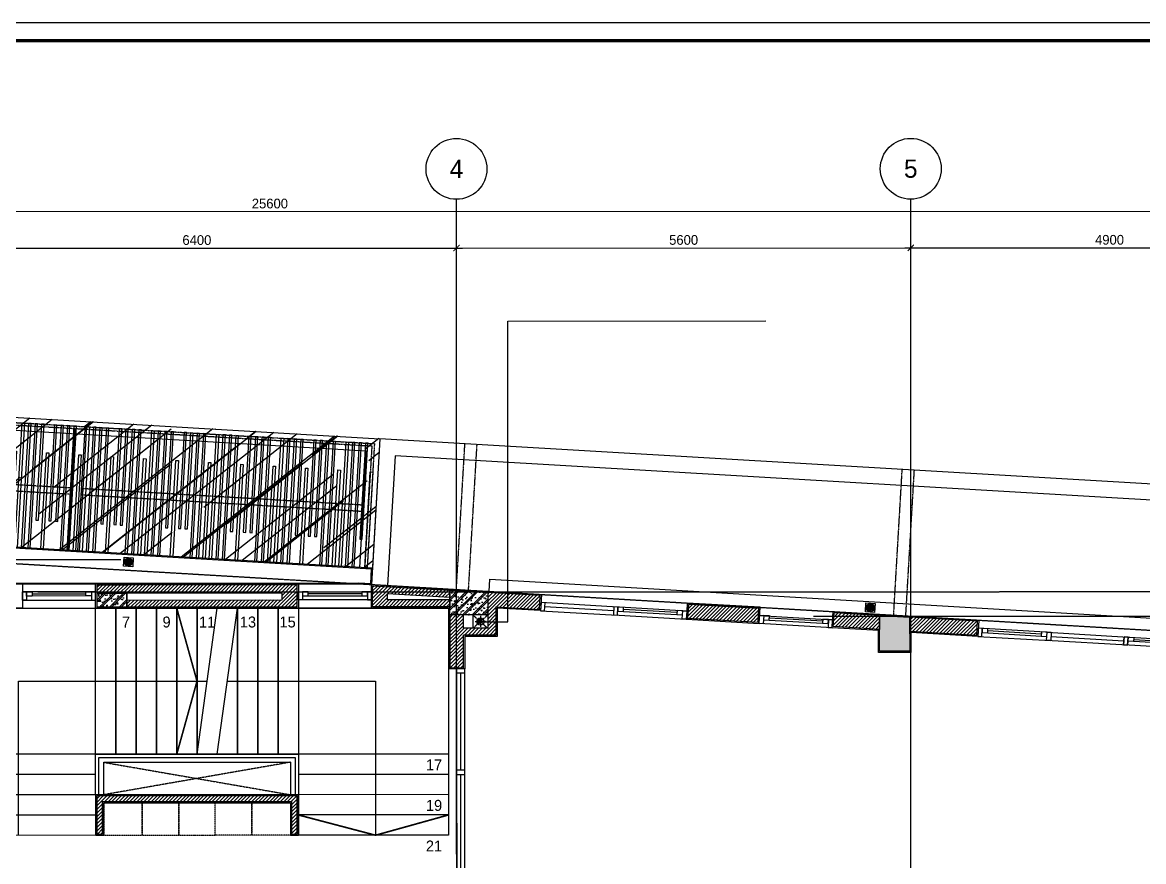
# Model space of a CAD drawing. Header units: inches. Extents: x 1721084 to 1854744, y 225101 to 488646.
# Drawn here: x 1780520 to 1794345, y 340754 to 351101 of the extents above; entities that cross this region are included whole.
import ezdxf
from ezdxf.enums import TextEntityAlignment as Align

# ---------------------------------------------------------------- set-up
doc = ezdxf.new("R2010")
doc.units = ezdxf.units.IN
doc.header["$MEASUREMENT"] = 0
doc.set_wipeout_variables(frame=1)
for name, pattern in [('ACAD_ISO03W100', [30, 12, -18]), ('X-PL-T2$0$X-GRID-T2$0$CENTER2', [1.125, 0.75, -0.125, 0.125, -0.125]), ('X-PL-T2$0$X-PL-T2$0$DASHEDX2', [1.5, 1, -0.5]), ('X-PL-T2$0$X-PL-T2$0$HIDDEN2', [0.1875, 0.125, -0.0625])]:
    doc.linetypes.add(name, pattern=pattern)
for name, color, linetype in [('A-ANNO-DIM 100', 252, 'Continuous'), ('e-WIRE', 6, 'ACAD_ISO03W100'), ('X-PL-T2$0$A-ANNO-NOTE-ENG', 250, 'Continuous'), ('X-PL-T2$0$A-XREF', 250, 'Continuous'), ('X-PL-T2$0$X-COLUM-T2$0$A-FLOR-COLS-CONC', 250, 'Continuous'), ('X-PL-T2$0$X-COLUM-T2$0$A-FLOR-PATT', 250, 'Continuous'), ('X-PL-T2$0$X-GRID-T2$0$A-ANNO-DIM 75', 2, 'Continuous'), ('X-PL-T2$0$X-GRID-T2$0$A-GRID', 9, 'X-PL-T2$0$X-GRID-T2$0$CENTER2'), ('X-PL-T2$0$X-GRID-T2$0$A-GRID-SYMB', 5, 'Continuous'), ('X-PL-T2$0$X-PL-T2$0$A-FLOR', 250, 'Continuous'), ('X-PL-T2$0$X-PL-T2$0$A-FLOR-ABOV', 250, 'X-PL-T2$0$X-PL-T2$0$HIDDEN2'), ('X-PL-T2$0$X-PL-T2$0$A-FLOR-DOOR', 250, 'Continuous'), ('X-PL-T2$0$X-PL-T2$0$A-FLOR-DRAN', 250, 'Continuous'), ('X-PL-T2$0$X-PL-T2$0$A-FLOR-HDRL', 250, 'Continuous'), ('X-PL-T2$0$X-PL-T2$0$A-FLOR-MED', 33, 'Continuous'), ('X-PL-T2$0$X-PL-T2$0$A-FLOR-PATT', 250, 'Continuous'), ('X-PL-T2$0$X-PL-T2$0$A-FLOR-STRS-NOTE', 250, 'Continuous'), ('X-PL-T2$0$X-PL-T2$0$A-FLOR-WALL', 250, 'Continuous'), ('X-PL-T2$0$X-PL-T2$0$A-FLOR-WALL-FNSH', 250, 'Continuous'), ('X-PL-T2$0$X-PL-T2$0$A-FLOR-WALL-PART', 250, 'Continuous'), ('X-PL-T2$0$X-PL-T2$0$A-FLOR-WDW', 250, 'Continuous'), ('X-PL-T2$0$X-PL-T2$0$A-FURN', 250, 'Continuous'), ('X-PL-T2$0$X-PL-T2$0$A-FURN-EQPM', 250, 'Continuous'), ('X-PL-T2$0$X-PL-T2$0$A-XREF', 250, 'Continuous')]:
    doc.layers.add(name, color=color, linetype=linetype)
doc.styles.add('X-PL-T2$0$HDUNGARC', font='vn_vni.shx')
doc.styles.add('X-PL-T2$0$X-GRID-T2$0$HDUNGARC', font='vn_vni.shx')
doc.styles.add('X-PL-T2$0$X-GRID-T2$0$SYMBTEXT', font='VAVON_.TTF')
doc.dimstyles.new('X-PL-T2$0$DIM-75', dxfattribs={"dimscale": 75, "dimtxt": 2, "dimasz": 1, "dimexe": 1, "dimexo": 1, "dimgap": 0.5, "dimtad": 1, "dimdec": 0, "dimzin": 0, "dimdsep": 46, "dimtxsty": 'X-PL-T2$0$HDUNGARC', "dimblk": 'X-PL-T2$0$_ArchTick', "dimcen": 2, "dimdle": 1, "dimclrd": 256, "dimclre": 9, "dimclrt": 3, "dimadec": 0, "dimazin": 0, "dimtfac": 1, "dimtdec": 0, "dimtix": 1, "dimtmove": 2, "dimatfit": 2, "dimfxl": 1, "dimtolj": 1, "dimtzin": 0, "dimarcsym": 2})
doc.dimstyles.new('X-PL-T2$0$X-GRID-T2$0$DIM-75', dxfattribs={"dimscale": 75, "dimtxt": 1.6, "dimasz": 1, "dimexe": 1, "dimexo": 1, "dimgap": 0.5, "dimtad": 1, "dimdec": 0, "dimzin": 0, "dimdsep": 46, "dimtxsty": 'X-PL-T2$0$X-GRID-T2$0$HDUNGARC', "dimblk": 'X-PL-T2$0$X-GRID-T2$0$_ArchTick', "dimcen": 2, "dimdle": 1, "dimclrd": 256, "dimclre": 9, "dimclrt": 3, "dimadec": 0, "dimazin": 0, "dimtfac": 1, "dimtdec": 0, "dimtix": 1, "dimtmove": 2, "dimatfit": 2, "dimfxl": 1, "dimtolj": 1, "dimtzin": 0, "dimarcsym": 2})
pattern_1 = [(50, (0, 0), (143.45204, -12.5504), [15, -165]), (355, (0, 0), (-27.7503, 150.4384), [12, -132]), (100.4514, (11.95, -1.05), (115.7019, 137.8879), [12.748, -140.2284]), (46.1842, (0, 40), (213.4482, -33.1038), [22.5, -247.5]), (96.6356, (17.79, 37.24), (186.9325, 194.8236), [19.122, -210.3426]), (351.1842, (0, 40), (186.9324, 194.8237), [18, -198]), (21, (20, 30), (119.3814, -80.5238), [15, -165]), (326, (20, 30), (48.6631, 145.03), [12, -132]), (71.4514, (29.95, 23.29), (168.0445, 64.5061), [12.748, -140.2284]), (37.5, (0, 0), (2.43197, 66.57877), [0, -130.4, 0, -134, 0, -132.5]), (7.5, (0, 0), (52.6139, 78.88234), [0, -76.4, 0, -127.4, 0, -50.5]), (327.5, (-44.6, 0), (106.76449, -4.51097), [0, -50, 0, -156, 0, -207]), (317.5, (-64.6, 0), (116.63723, 20.021), [0, -65, 0, -103.6, 0, -147]), (45, (0, 0), (-60.10408, 60.10408), []), (45, (0, 24.5), (-60.10408, 60.10408), [])]

# ---------------------------------------------------------------- blocks, each defined once
blk = doc.blocks.new('X-PL-T2$0$X-PL-T2$0$thang 21 bâc')
for points in [[(1850, -2800), (0, -2800), (0, 0), (6200, 0), (6200, -2800), (4350, -2800)], [(1850, -1800), (1850, 0), (2100, 0), (2100, -1800), (1850, -1800)], [(2100, -1800), (2100, 0), (2350, 0), (2350, -1800), (2100, -1800)], [(2350, -1800), (2350, 0), (2600, 0), (2600, -1800), (2350, -1800)], [(2600, -1800), (2600, 0), (2850, 0), (2850, -1800), (2600, -1800)], [(2850, -1800), (2850, 0), (3100, 0), (3100, -1800), (2850, -1800)], [(3100, -1800), (3100, 0), (3350, 0)], [(3100, -1800), (3350, 0)], [(3350, 0), (3600, 0), (3600, -1800), (3350, -1800)], [(3350, -1800), (3600, 0)], [(3600, -1800), (3600, 0), (3850, 0), (3850, -1800), (3600, -1800)], [(3850, -1800), (3850, 0), (4100, 0), (4100, -1800), (3850, -1800)], [(4100, -1800), (4100, 0), (4350, 0), (4350, -1800), (4100, -1800)], [(1850, -1800), (0, -1800)], [(1850, -2800), (1850, -1800), (4350, -1800), (4350, -2800)], [(3350, -1800), (3100, -1800)], [(6200, -1800), (4350, -1800)], [(1850, -2050), (0, -2050)], [(6200, -2050), (4350, -2050)], [(1850, -2300), (0, -2300)], [(6200, -2300), (4350, -2300)], [(1850, -2550), (0, -2550)], [(6200, -2550), (4350, -2550)], [(1850, -2800), (0, -2800)], [(6200, -2800), (4350, -2800)]]:
    blk.add_lwpolyline(points)
blk = doc.blocks.new('X-PL-T2$0$X-COLUM-T2')
at = {"layer": 'X-PL-T2$0$X-COLUM-T2$0$A-FLOR-PATT'}
h = blk.add_hatch(dxfattribs=at)
h.set_pattern_fill('!BTCT', color=250, scale=20, pattern_type=2)
h.set_pattern_definition(pattern_1)
h.paths.add_polyline_path([(20685, 3915), (20685, 4285), (20315, 4285), (20315, 3915)])
h.paths.add_polyline_path([(20685, 685), (19915, 685), (19915, 375), (20685, 375)])
h.paths.add_polyline_path([(15485, -715), (14815, -715), (14815, -985), (15485, -985)])
h.paths.add_polyline_path([(15015, 3915), (15385, 3915), (15385, 4385), (15015, 4385)])
h.paths.add_polyline_path([(8785, 5465), (8785, 5935), (8215, 5935), (8215, 5465)])
h.paths.add_polyline_path([(4735, -985), (4735, -615), (4265, -615), (4265, -985)])
h.paths.add_polyline_path([(8415, -985), (8785, -985), (8785, -615), (8415, -615)])
h.paths.add_polyline_path([(8785, 11337), (8415, 11358), (8415, 10965), (8785, 10965)])
h.paths.add_polyline_path([(20685, 10634), (20315, 10656), (20315, 10215), (20685, 10215)])
h.paths.add_polyline_path([(4735, 11576), (4265, 11603), (4265, 11215), (4735, 11215)])
h.paths.add_polyline_path([(15, 11335), (15, 10965), (385, 10965), (385, 11335)])
h.paths.add_polyline_path([(15, 5935), (15, 5465), (585, 5465), (585, 5935)])
h.paths.add_polyline_path([(385, 15), (385, 385), (15, 385), (15, 15)])
h = blk.add_hatch(dxfattribs=at)
h.set_pattern_fill('!BTCT', color=250, scale=20, pattern_type=2)
h.set_pattern_definition([(50, (0, 0), (143.452, -12.5504), [15, -165]), (355, (0, 0), (-27.7503, 150.4384), [12, -132]), (100.4514, (11.95, -1.05), (115.7019, 137.8879), [12.748, -140.2284]), (46.1842, (0, 40), (213.4482, -33.1038), [22.5, -247.5]), (96.6356, (17.79, 37.24), (186.9325, 194.8236), [19.122, -210.3426]), (351.1842, (0, 40), (186.9324, 194.8237), [18, -198]), (21, (20, 30), (119.3814, -80.5238), [15, -165]), (326, (20, 30), (48.663, 145.03), [12, -132]), (71.4514, (29.95, 23.29), (168.0445, 64.5061), [12.748, -140.2284]), (37.5, (0, 0), (2.43197, 66.57877), [0, -130.4, 0, -134, 0, -132.5]), (7.5, (0, 0), (52.6139, 78.88234), [0, -76.4, 0, -127.4, 0, -50.5]), (327.5, (-44.6, 0), (106.76449, -4.51097), [0, -50, 0, -156, 0, -207]), (317.5, (-64.6, 0), (116.63723, 20.021), [0, -65, 0, -103.6, 0, -147]), (45, (0, 0), (-60.10408, 60.10408), []), (45, (0, 24.5), (-60.10408, 60.10408), [])])
h.paths.add_polyline_path([(11035, 10765), (11035, 10935), (10665, 10935), (10665, 10765)])
h = blk.add_hatch(dxfattribs=at)
h.set_pattern_fill('!BTCT', color=250, scale=20, pattern_type=2)
h.set_pattern_definition(pattern_1)
h.paths.add_polyline_path([(15485, 10941), (15015, 10969), (15015, 10665), (15485, 10665)])
at = {"layer": 'X-PL-T2$0$X-COLUM-T2$0$A-FLOR-COLS-CONC'}
for points in [[(10665, 10765), (11035, 10765), (11035, 10935), (10665, 10935)], [(15015, 10969), (15485, 10941), (15485, 10665), (15015, 10665)], [(20315, 10656), (20685, 10634), (20685, 10215), (20315, 10215)]]:
    blk.add_lwpolyline(points, close=True, dxfattribs=at)
blk = doc.blocks.new('X-PL-T2$0$X-PL-T2$0$NM 90')
h = blk.add_hatch()
h.set_pattern_fill('DASH', color=8, scale=400)
h.paths.add_polyline_path([(0, 45, 1), (0, 0)])
h.paths.add_polyline_path([(0, 45), (0, 0), (45, 0, 0.4142136)])
h.paths.add_polyline_path([(45, 0), (0, 0, -1), (0, -45, 0.4142136)])
h = blk.add_hatch()
h.set_pattern_fill('DASH', color=256, scale=400)
h.paths.add_polyline_path([(0, 45, 1), (0, 0)])
h.paths.add_polyline_path([(0, 45), (0, 0), (45, 0, 0.4142136)])
h.paths.add_polyline_path([(45, 0), (0, 0, -1), (0, -45, 0.4142136)])
h = blk.add_hatch()
h.set_pattern_fill('DASH', color=8, scale=400)
h.paths.add_polyline_path([(0, 45, 1), (0, 0)])
h.paths.add_polyline_path([(0, 45), (0, 0), (45, 0, 0.4142136)])
h.paths.add_polyline_path([(45, 0), (0, 0, -1), (0, -45, 0.4142136)])
h = blk.add_hatch(color=8)
h.dxf.hatch_style = 1
h.paths.add_polyline_path([(0, 45, 1), (0, 0)])
h.paths.add_polyline_path([(0, 45), (0, 0), (45, 0, 0.4142136)])
h.paths.add_polyline_path([(45, 0), (0, 0, -1), (0, -45, 0.4142136)])
at = {"color": 8}
for points in [[(65, 0), (-65, 0)], [(0, 65), (0, -65)]]:
    blk.add_lwpolyline(points, dxfattribs=at)
blk.add_circle((0, 0), 45)
for centre, start, end in [((0, 22.5), 90, 270), ((0, -22.5), 270, 90)]:
    blk.add_arc(centre, 22.5, start, end)
blk = doc.blocks.new('*U619')
at = {"color": 0, "ltscale": 40}
for p, q in [((-600, 100), (300, 100)), ((300, 0), (-600, 0))]:
    blk.add_line(p, q, dxfattribs=at)
at = {"ltscale": 40}
for p, q in [((-480, 50), (180, 50)), ((180, 25), (-480, 25))]:
    blk.add_line(p, q, dxfattribs=at)
at = {"color": 0, "lineweight": -2}
for points in [[(-600, 100), (-550, 100), (-550, 0), (-600, 0)], [(300, 100), (250, 100), (250, 0), (300, 0)]]:
    blk.add_lwpolyline(points, close=True, dxfattribs=at)
at = {"ltscale": 40}
for points in [[(-550, 50), (-480, 50), (-480, 0), (-550, 0)], [(180, 50), (250, 50), (250, 0), (180, 0)]]:
    blk.add_lwpolyline(points, close=True, dxfattribs=at)
blk = doc.blocks.new('*U593')
for points in [[(0, 0), (50, 0), (50, 100), (0, 100)], [(0, 0), (1000, 0), (1000, 100), (0, 100)], [(950, 0), (1000, 0), (1000, 100), (950, 100)]]:
    blk.add_lwpolyline(points, close=True)
at = {"color": 8}
blk.add_lwpolyline([(50, 50), (950, 50)], dxfattribs=at)
blk = doc.blocks.new('X-PL-T2$0$X-PL-T2$0$S3000')
at = {"layer": 'X-PL-T2$0$X-PL-T2$0$A-FLOR-WDW'}
for name, p in [('*U619', (-2100, -100)), ('*U593', (-1850, -100))]:
    blk.add_blockref(name, p, dxfattribs=at)
at = {"layer": 'X-PL-T2$0$X-PL-T2$0$A-FLOR-WDW', "xscale": -1}
blk.add_blockref('*U619', (-600, -100), dxfattribs=at)
blk = doc.blocks.new('*U605')
at = {"color": 0, "ltscale": 40}
for p, q in [((-600, 100), (300, 100)), ((300, 0), (-600, 0))]:
    blk.add_line(p, q, dxfattribs=at)
at = {"ltscale": 40}
for p, q in [((180, 75), (-480, 75)), ((-480, 50), (180, 50))]:
    blk.add_line(p, q, dxfattribs=at)
at = {"color": 0, "lineweight": -2}
for points in [[(-600, 100), (-550, 100), (-550, 0), (-600, 0)], [(300, 100), (250, 100), (250, 0), (300, 0)]]:
    blk.add_lwpolyline(points, close=True, dxfattribs=at)
at = {"ltscale": 40}
for points in [[(-550, 50), (-480, 50), (-480, 100), (-550, 100)], [(180, 50), (250, 50), (250, 100), (180, 100)]]:
    blk.add_lwpolyline(points, close=True, dxfattribs=at)
blk = doc.blocks.new('X-PL-T2$0$X-PL-T2$0$PHEU THU 115X115')
blk.add_wipeout([(-58, 0), (58, 0), (58, -115), (-58, -115)])
for p, q in [((-15, -24), (14, -24)), ((-15, -91), (14, -91))]:
    blk.add_line(p, q)
blk.add_lwpolyline([(-58, 0), (58, 0), (58, -115), (-58, -115)], close=True)
for points in [[(-9, -54), (-43, -54)], [(-43, -61), (-9, -61)], [(36, -43), (-36, -43)], [(-36, -49), (36, -49)], [(-36, -66), (36, -66)], [(36, -72), (-36, -72)], [(30, -30), (30, -30), (-31, -30)], [(-31, -37), (30, -37)], [(-31, -78), (30, -78)], [(30, -85), (30, -85), (-31, -85)], [(9, -54), (43, -54)], [(43, -61), (9, -61)]]:
    blk.add_lwpolyline(points)
for radius in [51.5, 46.6, 4.59]:
    blk.add_circle((0, -58), radius)
for centre, radius, start, end in [((-43, -57), 3.31, 102.6911, 257.3089), ((-36, -46), 2.86, 91.5923, 268.4077), ((-36, -69), 2.86, 91.5923, 268.4077), ((-31, -34), 3.25, 95.4785, 264.5215), ((-31, -81), 3.25, 95.4785, 264.5215), ((-11, -57), 3.57, 295.1985, 64.8015), ((10, -57), 3.57, 115.1985, 244.8015), ((30, -34), 3.26, 278.0597, 81.9403), ((30, -81), 3.26, 278.0597, 81.9403), ((36, -46), 2.92, 282.0282, 77.9718), ((36, -69), 2.92, 282.0282, 77.9718), ((42, -57), 3.31, 282.6911, 77.3089)]:
    blk.add_arc(centre, radius, start, end)
for points in [[(14, -24), (17, -22), (15, -19), (10, -17), (-1, -16), (-13, -18), (-17, -21), (-18, -23), (-15, -24)], [(14, -91), (17, -93), (15, -96), (10, -98), (-1, -99), (-13, -97), (-17, -94), (-18, -92), (-15, -91)]]:
    blk.add_spline(points, degree=3)
blk = doc.blocks.new('X-PL-T2$0$X-PL-T2$0$MAICHE KINH 2')
at = {"layer": 'X-PL-T2$0$X-PL-T2$0$A-FLOR-PATT'}
h = blk.add_hatch(dxfattribs=at)
h.set_pattern_fill('AR-RROOF', color=8, scale=500, angle=225.0182)
h.set_pattern_definition([(221.641, (84.77, -10751.7), (-489.825, -1104.568), [7500, -1000, 2500, -500]), (221.641, (-246.1, -11380.4), (815.528, -164.74), [1500, -165, 3000, -375]), (221.641, (180.34, -11235.45), (-1720.446, -1977.951), [4000, -700, 2000, -500])])
h.paths.add_polyline_path([(0, 1800), (12497, 1800), (12497, 200), (0, 200)])
at = {"color": 0, "linetype": 'ByBlock', "ltscale": 10}
for points in [[(82, 1735), (112, 1735), (112, 200), (82, 200)], [(192, 1735), (162, 1735), (162, 200), (192, 200)], [(272, 1735), (242, 1735), (242, 200), (272, 200)], [(352, 1735), (322, 1735), (322, 550), (352, 550)], [(512, 1735), (482, 1735), (482, 550), (512, 550)], [(592, 1735), (562, 1735), (562, 550), (592, 550)], [(672, 1735), (642, 1735), (642, 200), (672, 200)], [(752, 1735), (722, 1735), (722, 200), (752, 200)], [(882, 1735), (912, 1735), (912, 200), (882, 200)], [(992, 1735), (962, 1735), (962, 200), (992, 200)], [(1072, 1735), (1042, 1735), (1042, 200), (1072, 200)], [(1152, 1735), (1122, 1735), (1122, 550), (1152, 550)], [(1312, 1735), (1282, 1735), (1282, 550), (1312, 550)], [(1392, 1735), (1362, 1735), (1362, 550), (1392, 550)], [(1472, 1735), (1442, 1735), (1442, 200), (1472, 200)], [(1552, 1735), (1522, 1735), (1522, 200), (1552, 200)], [(1682, 1735), (1712, 1735), (1712, 200), (1682, 200)], [(1792, 1735), (1762, 1735), (1762, 200), (1792, 200)], [(1872, 1735), (1842, 1735), (1842, 200), (1872, 200)], [(1952, 1735), (1922, 1735), (1922, 550), (1952, 550)], [(2112, 1735), (2082, 1735), (2082, 550), (2112, 550)], [(2192, 1735), (2162, 1735), (2162, 550), (2192, 550)], [(2272, 1735), (2242, 1735), (2242, 200), (2272, 200)], [(2352, 1735), (2322, 1735), (2322, 200), (2352, 200)], [(2482, 1735), (2512, 1735), (2512, 200), (2482, 200)], [(2592, 1735), (2562, 1735), (2562, 200), (2592, 200)], [(2672, 1735), (2642, 1735), (2642, 200), (2672, 200)], [(2752, 1735), (2722, 1735), (2722, 550), (2752, 550)], [(2912, 1735), (2882, 1735), (2882, 550), (2912, 550)], [(2992, 1735), (2962, 1735), (2962, 550), (2992, 550)], [(3072, 1735), (3042, 1735), (3042, 200), (3072, 200)], [(3152, 1735), (3122, 1735), (3122, 200), (3152, 200)], [(3282, 1735), (3312, 1735), (3312, 200), (3282, 200)], [(3392, 1735), (3362, 1735), (3362, 200), (3392, 200)], [(3472, 1735), (3442, 1735), (3442, 200), (3472, 200)], [(3552, 1735), (3522, 1735), (3522, 550), (3552, 550)], [(3712, 1735), (3682, 1735), (3682, 550), (3712, 550)], [(3792, 1735), (3762, 1735), (3762, 550), (3792, 550)], [(3872, 1735), (3842, 1735), (3842, 200), (3872, 200)], [(3952, 1735), (3922, 1735), (3922, 200), (3952, 200)], [(4082, 1735), (4112, 1735), (4112, 200), (4082, 200)], [(4192, 1735), (4162, 1735), (4162, 200), (4192, 200)], [(4272, 1735), (4242, 1735), (4242, 200), (4272, 200)], [(4352, 1735), (4322, 1735), (4322, 550), (4352, 550)], [(4512, 1735), (4482, 1735), (4482, 550), (4512, 550)], [(4592, 1735), (4562, 1735), (4562, 550), (4592, 550)], [(4672, 1735), (4642, 1735), (4642, 200), (4672, 200)], [(4752, 1735), (4722, 1735), (4722, 200), (4752, 200)], [(4882, 1735), (4912, 1735), (4912, 200), (4882, 200)], [(4992, 1735), (4962, 1735), (4962, 200), (4992, 200)], [(5072, 1735), (5042, 1735), (5042, 200), (5072, 200)], [(5152, 1735), (5122, 1735), (5122, 550), (5152, 550)], [(5312, 1735), (5282, 1735), (5282, 550), (5312, 550)], [(5392, 1735), (5362, 1735), (5362, 550), (5392, 550)], [(5472, 1735), (5442, 1735), (5442, 200), (5472, 200)], [(5552, 1735), (5522, 1735), (5522, 200), (5552, 200)], [(5682, 1735), (5712, 1735), (5712, 200), (5682, 200)], [(5792, 1735), (5762, 1735), (5762, 200), (5792, 200)], [(5872, 1735), (5842, 1735), (5842, 200), (5872, 200)], [(5952, 1735), (5922, 1735), (5922, 550), (5952, 550)], [(6112, 1735), (6082, 1735), (6082, 550), (6112, 550)], [(6192, 1735), (6162, 1735), (6162, 550), (6192, 550)], [(6272, 1735), (6242, 1735), (6242, 200), (6272, 200)], [(6352, 1735), (6322, 1735), (6322, 200), (6352, 200)], [(6482, 1735), (6512, 1735), (6512, 200), (6482, 200)], [(6592, 1735), (6562, 1735), (6562, 200), (6592, 200)], [(6672, 1735), (6642, 1735), (6642, 200), (6672, 200)], [(6752, 1735), (6722, 1735), (6722, 550), (6752, 550)], [(6912, 1735), (6882, 1735), (6882, 550), (6912, 550)], [(6992, 1735), (6962, 1735), (6962, 550), (6992, 550)], [(7072, 1735), (7042, 1735), (7042, 200), (7072, 200)], [(7152, 1735), (7122, 1735), (7122, 200), (7152, 200)], [(7282, 1735), (7312, 1735), (7312, 200), (7282, 200)], [(7392, 1735), (7362, 1735), (7362, 200), (7392, 200)], [(7472, 1735), (7442, 1735), (7442, 200), (7472, 200)], [(7552, 1735), (7522, 1735), (7522, 550), (7552, 550)], [(7712, 1735), (7682, 1735), (7682, 550), (7712, 550)], [(7792, 1735), (7762, 1735), (7762, 550), (7792, 550)], [(7872, 1735), (7842, 1735), (7842, 200), (7872, 200)], [(7952, 1735), (7922, 1735), (7922, 200), (7952, 200)], [(8082, 1735), (8112, 1735), (8112, 200), (8082, 200)], [(8192, 1735), (8162, 1735), (8162, 200), (8192, 200)], [(8272, 1735), (8242, 1735), (8242, 200), (8272, 200)], [(8352, 1735), (8322, 1735), (8322, 550), (8352, 550)], [(8512, 1735), (8482, 1735), (8482, 550), (8512, 550)], [(8592, 1735), (8562, 1735), (8562, 550), (8592, 550)], [(8672, 1735), (8642, 1735), (8642, 200), (8672, 200)], [(8752, 1735), (8722, 1735), (8722, 200), (8752, 200)], [(8882, 1735), (8912, 1735), (8912, 200), (8882, 200)], [(8992, 1735), (8962, 1735), (8962, 200), (8992, 200)], [(9072, 1735), (9042, 1735), (9042, 200), (9072, 200)], [(9152, 1735), (9122, 1735), (9122, 550), (9152, 550)], [(9312, 1735), (9282, 1735), (9282, 550), (9312, 550)], [(9392, 1735), (9362, 1735), (9362, 550), (9392, 550)], [(9472, 1735), (9442, 1735), (9442, 200), (9472, 200)], [(9552, 1735), (9522, 1735), (9522, 200), (9552, 200)], [(9682, 1735), (9712, 1735), (9712, 200), (9682, 200)], [(9792, 1735), (9762, 1735), (9762, 200), (9792, 200)], [(9872, 1735), (9842, 1735), (9842, 200), (9872, 200)], [(9952, 1735), (9922, 1735), (9922, 550), (9952, 550)], [(10112, 1735), (10082, 1735), (10082, 550), (10112, 550)], [(10192, 1735), (10162, 1735), (10162, 550), (10192, 550)], [(10272, 1735), (10242, 1735), (10242, 200), (10272, 200)], [(10352, 1735), (10322, 1735), (10322, 200), (10352, 200)], [(10482, 1735), (10512, 1735), (10512, 200), (10482, 200)], [(10592, 1735), (10562, 1735), (10562, 200), (10592, 200)], [(10672, 1735), (10642, 1735), (10642, 200), (10672, 200)], [(10752, 1735), (10722, 1735), (10722, 550), (10752, 550)], [(10912, 1735), (10882, 1735), (10882, 550), (10912, 550)], [(10992, 1735), (10962, 1735), (10962, 550), (10992, 550)], [(11072, 1735), (11042, 1735), (11042, 200), (11072, 200)], [(11152, 1735), (11122, 1735), (11122, 200), (11152, 200)], [(11282, 1735), (11312, 1735), (11312, 200), (11282, 200)], [(11392, 1735), (11362, 1735), (11362, 200), (11392, 200)], [(11472, 1735), (11442, 1735), (11442, 200), (11472, 200)], [(11552, 1735), (11522, 1735), (11522, 550), (11552, 550)], [(11712, 1735), (11682, 1735), (11682, 550), (11712, 550)], [(11792, 1735), (11762, 1735), (11762, 550), (11792, 550)], [(11872, 1735), (11842, 1735), (11842, 200), (11872, 200)], [(11952, 1735), (11922, 1735), (11922, 200), (11952, 200)], [(12082, 1735), (12112, 1735), (12112, 200), (12082, 200)], [(12192, 1735), (12162, 1735), (12162, 200), (12192, 200)], [(12272, 1735), (12242, 1735), (12242, 200), (12272, 200)], [(12352, 1735), (12322, 1735), (12322, 550), (12352, 550)], [(432, 200), (402, 200), (402, 1385), (432, 1385)], [(1232, 200), (1202, 200), (1202, 1385), (1232, 1385)], [(2032, 200), (2002, 200), (2002, 1385), (2032, 1385)], [(2832, 200), (2802, 200), (2802, 1385), (2832, 1385)], [(3632, 200), (3602, 200), (3602, 1385), (3632, 1385)], [(4432, 200), (4402, 200), (4402, 1385), (4432, 1385)], [(5232, 200), (5202, 200), (5202, 1385), (5232, 1385)], [(6032, 200), (6002, 200), (6002, 1385), (6032, 1385)], [(6832, 200), (6802, 200), (6802, 1385), (6832, 1385)], [(7632, 200), (7602, 200), (7602, 1385), (7632, 1385)], [(8432, 200), (8402, 200), (8402, 1385), (8432, 1385)], [(9232, 200), (9202, 200), (9202, 1385), (9232, 1385)], [(10032, 200), (10002, 200), (10002, 1385), (10032, 1385)], [(10832, 200), (10802, 200), (10802, 1385), (10832, 1385)], [(11632, 200), (11602, 200), (11602, 1385), (11632, 1385)], [(12432, 200), (12402, 200), (12402, 1385), (12432, 1385)]]:
    blk.add_lwpolyline(points, close=True, dxfattribs=at)
for points in [[(832, 200), (802, 200), (802, 1385), (832, 1385), (832, 200)], [(1632, 200), (1602, 200), (1602, 1385), (1632, 1385), (1632, 200)], [(2432, 200), (2402, 200), (2402, 1385), (2432, 1385), (2432, 200)], [(3232, 200), (3202, 200), (3202, 1385), (3232, 1385), (3232, 200)], [(4032, 200), (4002, 200), (4002, 1385), (4032, 1385), (4032, 200)], [(4832, 200), (4802, 200), (4802, 1385), (4832, 1385), (4832, 200)], [(5632, 200), (5602, 200), (5602, 1385), (5632, 1385), (5632, 200)], [(6432, 200), (6402, 200), (6402, 1385), (6432, 1385), (6432, 200)], [(7232, 200), (7202, 200), (7202, 1385), (7232, 1385), (7232, 200)], [(8032, 200), (8002, 200), (8002, 1385), (8032, 1385), (8032, 200)], [(8832, 200), (8802, 200), (8802, 1385), (8832, 1385), (8832, 200)], [(9632, 200), (9602, 200), (9602, 1385), (9632, 1385), (9632, 200)], [(10432, 200), (10402, 200), (10402, 1385), (10432, 1385), (10432, 200)], [(11232, 200), (11202, 200), (11202, 1385), (11232, 1385), (11232, 200)], [(12032, 200), (12002, 200), (12002, 1385), (12032, 1385), (12032, 200)]]:
    blk.add_lwpolyline(points, dxfattribs=at)
at = {"layer": 'X-PL-T2$0$X-PL-T2$0$A-FLOR-WALL-PART'}
for points in [[(0, 200), (0, 1800), (12497, 1800), (12497, 200)], [(4240, 200), (4240, 1705)], [(4360, 200), (4360, 1705)], [(8740, 200), (8740, 1705)], [(8860, 200), (8860, 1705)], [(160, 200), (160, 1640), (12337, 1640), (12337, 200)]]:
    blk.add_lwpolyline(points, dxfattribs=at)
at = {"layer": 'X-PL-T2$0$X-PL-T2$0$A-FLOR-WALL-PART', "color": 251, "linetype": 'X-PL-T2$0$X-PL-T2$0$DASHEDX2'}
for points in [[(65, 200), (65, 1735), (12432, 1735), (12432, 200)], [(95, 200), (95, 1705), (12402, 1705), (12402, 200)]]:
    blk.add_lwpolyline(points, dxfattribs=at)
for points in [[(4240, 895), (4240, 970), (95, 970), (95, 895)], [(8740, 895), (8740, 970), (4360, 970), (4360, 895)], [(12335, 895), (12335, 970), (8860, 970), (8860, 895)]]:
    blk.add_lwpolyline(points, close=True, dxfattribs=at)
at = {"layer": 'X-PL-T2$0$X-PL-T2$0$A-FLOR-WALL-PART'}
blk.add_lwpolyline([(0, 0), (7252, 0, -0.397053), (7502, -235), (7505, -285), (12343, 0), (12497, 0), (12497, 200), (0, 200), (0, 0)], format="xyb", dxfattribs=at)
blk.add_lwpolyline([(10, 10), (7252, 10, -0.397053), (7512, -235), (7514, -275), (12342, 10), (12487, 10), (12487, 190), (10, 190)], format="xyb", close=True, dxfattribs=at)
at = {"layer": 'X-PL-T2$0$X-PL-T2$0$A-FURN-EQPM', "color": 6, "xscale": 0.9708737864077668, "yscale": 0.9708737864077668, "zscale": 0.9708737864077668}
for p in [(6658, 156), (9490, 156)]:
    blk.add_blockref('X-PL-T2$0$X-PL-T2$0$PHEU THU 115X115', p, dxfattribs=at)
blk = doc.blocks.new('X-PL-T2$0$X-PL-T2$0$MAI DON 1')
at = {"layer": 'X-PL-T2$0$X-PL-T2$0$A-FLOR-WALL-PART'}
blk.add_line((1453, -1800), (1453, -1650), dxfattribs=at)
at = {"layer": 'X-PL-T2$0$X-PL-T2$0$A-FLOR-WALL-PART', "color": 9, "linetype": 'X-PL-T2$0$X-PL-T2$0$DASHEDX2'}
for points in [[(1049, -1800), (1049, 0)], [(1199, -1800), (1199, 0)], [(6449, -1800), (6449, 0)], [(6599, -1800), (6599, 0)]]:
    blk.add_lwpolyline(points, dxfattribs=at)
at = {"layer": 'X-PL-T2$0$X-PL-T2$0$A-FURN-EQPM', "color": 6, "xscale": 0.9708737864077668, "yscale": 0.9708737864077668, "zscale": 0.9708737864077668, "rotation": 1.65880018282e-05}
blk.add_blockref('X-PL-T2$0$X-PL-T2$0$PHEU THU 115X115', (6156, -1669), dxfattribs=at)
at = {"layer": 'X-PL-T2$0$X-PL-T2$0$A-FLOR-MED'}
for points in [[(7268, -12071), (9636, -11931), (13868, -6371, 0.179259), (14435, -4510), (14339, -2888), (14296, -2165, 0.397053), (12000, 0), (0, 0), (0, -1800)], [(7427, -11861), (9533, -11737), (13709, -6250, 0.179259), (14235, -4522), (14139, -2900), (14097, -2176, 0.397053), (12000, -200), (200, -200), (200, -1800)], [(0, -1800), (12000, -1800, -0.397053), (12499, -2271), (12542, -2994), (12638, -4617, -0.179259), (12435, -5281), (7268, -12071)]]:
    blk.add_lwpolyline(points, format="xyb", dxfattribs=at)
at = {"layer": 'X-PL-T2$0$X-PL-T2$0$A-FLOR-WALL-PART'}
blk.add_line((1453, -1650), (12000, -1650), dxfattribs=at)
blk = doc.blocks.new('X-PL-T2$0$X-GRID-T2$0$SYMB-GRID')
blk.add_circle((0, 0), 5)
at = {"color": 2, "style": 'X-PL-T2$0$X-GRID-T2$0$SYMBTEXT', "flags": 4}
blk.add_attdef('NUM', text='', height=3, dxfattribs=at).set_placement((0, 0), align=Align.MIDDLE)
blk = doc.blocks.new('X-PL-T2$0$X-GRID-T2$0$_ArchTick')
at = {"color": 0, "linetype": 'ByBlock', "const_width": 0.15}
blk.add_lwpolyline([(-0.5, -0.48), (0.5, 0.52)], dxfattribs=at)
blk = doc.blocks.new('*D645')
at = {"layer": 'Defpoints', "color": 0, "transparency": 16777216}
for p in [(15100, 15188), (8700, 14738), (15100, 14738)]:
    blk.add_point(p, dxfattribs=at)
at = {"layer": 'X-PL-T2$0$X-GRID-T2$0$A-ANNO-DIM 75', "color": 9, "lineweight": -2, "transparency": 16777216}
for p, q in [((8700, 14813), (8700, 15263)), ((15100, 14813), (15100, 15263))]:
    blk.add_line(p, q, dxfattribs=at)
at = {"layer": 'X-PL-T2$0$X-GRID-T2$0$A-ANNO-DIM 75', "lineweight": -2, "transparency": 16777216}
blk.add_line((8625, 15188), (15175, 15188), dxfattribs=at)
at = {"layer": 'X-PL-T2$0$X-GRID-T2$0$A-ANNO-DIM 75', "lineweight": -2, "transparency": 16777216, "xscale": 75, "yscale": 75, "zscale": 75, "rotation": 180}
blk.add_blockref('X-PL-T2$0$X-GRID-T2$0$_ArchTick', (8700, 15188), dxfattribs=at)
at = {"layer": 'X-PL-T2$0$X-GRID-T2$0$A-ANNO-DIM 75', "lineweight": -2, "transparency": 16777216, "xscale": 75, "yscale": 75, "zscale": 75}
blk.add_blockref('X-PL-T2$0$X-GRID-T2$0$_ArchTick', (15100, 15188), dxfattribs=at)
at = {"layer": 'X-PL-T2$0$X-GRID-T2$0$A-ANNO-DIM 75', "color": 3, "transparency": 16777216, "insert": (11900, 15286), "char_height": 120, "attachment_point": 5, "style": 'X-PL-T2$0$X-GRID-T2$0$HDUNGARC'}
blk.add_mtext('\\A1;6400', dxfattribs=at)
blk = doc.blocks.new('*D646')
at = {"layer": 'Defpoints', "color": 0, "transparency": 16777216}
for p in [(20700, 15188), (15100, 14738), (20700, 14738)]:
    blk.add_point(p, dxfattribs=at)
at = {"layer": 'X-PL-T2$0$X-GRID-T2$0$A-ANNO-DIM 75', "color": 9, "lineweight": -2, "transparency": 16777216}
for p, q in [((15100, 14813), (15100, 15263)), ((20700, 14813), (20700, 15263))]:
    blk.add_line(p, q, dxfattribs=at)
at = {"layer": 'X-PL-T2$0$X-GRID-T2$0$A-ANNO-DIM 75', "lineweight": -2, "transparency": 16777216}
blk.add_line((15025, 15188), (20775, 15188), dxfattribs=at)
at = {"layer": 'X-PL-T2$0$X-GRID-T2$0$A-ANNO-DIM 75', "lineweight": -2, "transparency": 16777216, "xscale": 75, "yscale": 75, "zscale": 75, "rotation": 180}
blk.add_blockref('X-PL-T2$0$X-GRID-T2$0$_ArchTick', (15100, 15188), dxfattribs=at)
at = {"layer": 'X-PL-T2$0$X-GRID-T2$0$A-ANNO-DIM 75', "lineweight": -2, "transparency": 16777216, "xscale": 75, "yscale": 75, "zscale": 75}
blk.add_blockref('X-PL-T2$0$X-GRID-T2$0$_ArchTick', (20700, 15188), dxfattribs=at)
at = {"layer": 'X-PL-T2$0$X-GRID-T2$0$A-ANNO-DIM 75', "color": 3, "transparency": 16777216, "insert": (17900, 15286), "char_height": 120, "attachment_point": 5, "style": 'X-PL-T2$0$X-GRID-T2$0$HDUNGARC'}
blk.add_mtext('\\A1;5600', dxfattribs=at)
blk = doc.blocks.new('*D647')
at = {"layer": 'Defpoints', "color": 0, "transparency": 16777216}
for p in [(25600, 15188), (20700, 14738), (25600, 14738)]:
    blk.add_point(p, dxfattribs=at)
at = {"layer": 'X-PL-T2$0$X-GRID-T2$0$A-ANNO-DIM 75', "color": 9, "lineweight": -2, "transparency": 16777216}
for p, q in [((20700, 14813), (20700, 15263)), ((25600, 14813), (25600, 15263))]:
    blk.add_line(p, q, dxfattribs=at)
at = {"layer": 'X-PL-T2$0$X-GRID-T2$0$A-ANNO-DIM 75', "lineweight": -2, "transparency": 16777216}
blk.add_line((20625, 15188), (25675, 15188), dxfattribs=at)
at = {"layer": 'X-PL-T2$0$X-GRID-T2$0$A-ANNO-DIM 75', "lineweight": -2, "transparency": 16777216, "xscale": 75, "yscale": 75, "zscale": 75, "rotation": 180}
blk.add_blockref('X-PL-T2$0$X-GRID-T2$0$_ArchTick', (20700, 15188), dxfattribs=at)
at = {"layer": 'X-PL-T2$0$X-GRID-T2$0$A-ANNO-DIM 75', "lineweight": -2, "transparency": 16777216, "xscale": 75, "yscale": 75, "zscale": 75}
blk.add_blockref('X-PL-T2$0$X-GRID-T2$0$_ArchTick', (25600, 15188), dxfattribs=at)
at = {"layer": 'X-PL-T2$0$X-GRID-T2$0$A-ANNO-DIM 75', "color": 3, "transparency": 16777216, "insert": (23150, 15286), "char_height": 120, "attachment_point": 5, "style": 'X-PL-T2$0$X-GRID-T2$0$HDUNGARC'}
blk.add_mtext('\\A1;4900', dxfattribs=at)
blk = doc.blocks.new('*D648')
at = {"layer": 'Defpoints', "color": 0, "transparency": 16777216}
for p in [(25600, 15638), (0, 14738), (25600, 14738)]:
    blk.add_point(p, dxfattribs=at)
at = {"layer": 'X-PL-T2$0$X-GRID-T2$0$A-ANNO-DIM 75', "lineweight": -2, "transparency": 16777216}
blk.add_line((-75, 15638), (25675, 15638), dxfattribs=at)
at = {"layer": 'X-PL-T2$0$X-GRID-T2$0$A-ANNO-DIM 75', "color": 9, "lineweight": -2, "transparency": 16777216}
for p, q in [((0, 14813), (0, 15713)), ((25600, 14813), (25600, 15713))]:
    blk.add_line(p, q, dxfattribs=at)
at = {"layer": 'X-PL-T2$0$X-GRID-T2$0$A-ANNO-DIM 75', "lineweight": -2, "transparency": 16777216, "xscale": 75, "yscale": 75, "zscale": 75, "rotation": 180}
blk.add_blockref('X-PL-T2$0$X-GRID-T2$0$_ArchTick', (0, 15638), dxfattribs=at)
at = {"layer": 'X-PL-T2$0$X-GRID-T2$0$A-ANNO-DIM 75', "lineweight": -2, "transparency": 16777216, "xscale": 75, "yscale": 75, "zscale": 75}
blk.add_blockref('X-PL-T2$0$X-GRID-T2$0$_ArchTick', (25600, 15638), dxfattribs=at)
at = {"layer": 'X-PL-T2$0$X-GRID-T2$0$A-ANNO-DIM 75', "color": 3, "transparency": 16777216, "insert": (12800, 15736), "char_height": 120, "attachment_point": 5, "style": 'X-PL-T2$0$X-GRID-T2$0$HDUNGARC'}
blk.add_mtext('\\A1;25600', dxfattribs=at)
blk = doc.blocks.new('*U606')
for points in [[(0, 0), (50, 0), (50, 100), (0, 100)], [(0, 0), (950, 0), (950, 100), (0, 100)], [(900, 0), (950, 0), (950, 100), (900, 100)]]:
    blk.add_lwpolyline(points, close=True)
at = {"color": 8}
blk.add_lwpolyline([(50, 50), (900, 50)], dxfattribs=at)
blk = doc.blocks.new('*U620')
for points in [[(0, 0), (50, 0), (50, 100), (0, 100)], [(0, 0), (1300, 0), (1300, 100), (0, 100)], [(1250, 0), (1300, 0), (1300, 100), (1250, 100)]]:
    blk.add_lwpolyline(points, close=True)
at = {"color": 8}
blk.add_lwpolyline([(50, 50), (1250, 50)], dxfattribs=at)
blk = doc.blocks.new('X-PL-T2$0$_ArchTick')
at = {"color": 0, "linetype": 'ByBlock', "const_width": 0.15}
blk.add_lwpolyline([(-0.5, -0.48), (0.5, 0.52)], dxfattribs=at)
blk = doc.blocks.new('I.A.M TITLEBLOCK - A2 -H')
at = {"const_width": 0.5}
blk.add_lwpolyline([(5, 3), (592, 3), (590, 417), (5, 417)], close=True, dxfattribs=at)
at = {"layer": 'Defpoints'}
blk.add_lwpolyline([(0, 420), (594, 420), (594, 0), (0, 0)], close=True, dxfattribs=at)
blk = doc.blocks.new('X-PL-T2$0$X-GRID-T2')
at = {"layer": 'X-PL-T2$0$X-GRID-T2$0$A-GRID', "ltscale": 8}
for p, q in [((15100, -4800), (15100, 15788.2)), ((20700, -4800), (20700, 15788.2))]:
    blk.add_line(p, q, dxfattribs=at)
for points in [[(0, 11870), (27300, 10259)], [(-3578.7, 11350), (10959.4, 11350)], [(9937.8, 10950), (9937.8, 10950), (30471.8, 10950), (30471.8, 11397.5)], [(19500, 10647.5), (30471.8, 10647.5)]]:
    blk.add_lwpolyline(points, dxfattribs=at)
at = {"layer": 'X-PL-T2$0$X-GRID-T2$0$A-GRID-SYMB'}
ref = blk.add_blockref('X-PL-T2$0$X-GRID-T2$0$SYMB-GRID', (15100, 16163.2), dxfattribs=dict(at, xscale=75, yscale=75, zscale=75))
ref.add_attrib('NUM', '4', dxfattribs={"layer": '0', "color": 2, "height": 225, "style": 'X-PL-T2$0$X-GRID-T2$0$SYMBTEXT'}).set_placement((15100, 16163.2), align=Align.MIDDLE)
ref = blk.add_blockref('X-PL-T2$0$X-GRID-T2$0$SYMB-GRID', (20700, 16163.2), dxfattribs=dict(at, xscale=75, yscale=75, zscale=75))
ref.add_attrib('NUM', '5', dxfattribs={"layer": '0', "color": 2, "height": 225, "style": 'X-PL-T2$0$X-GRID-T2$0$SYMBTEXT'}).set_placement((20700, 16163.2), align=Align.MIDDLE)
at = {"layer": 'X-PL-T2$0$X-GRID-T2$0$A-ANNO-DIM 75'}
for base, p1, p2, picture, middle in [((25600, 15638.2), (0, 14738.2), (25600, 14738.2), '*D648', (12800, 15735.7)), ((15100, 15188.2), (8700, 14738.2), (15100, 14738.2), '*D645', (11900, 15285.7)), ((20700, 15188.2), (15100, 14738.2), (20700, 14738.2), '*D646', (17900, 15285.7)), ((25600, 15188.2), (20700, 14738.2), (25600, 14738.2), '*D647', (23150, 15285.7))]:
    dim = blk.add_linear_dim(base=base, p1=p1, p2=p2, dimstyle='X-PL-T2$0$X-GRID-T2$0$DIM-75', dxfattribs=at)
    dim.commit()
    dim.dimension.update_dxf_attribs({"geometry": picture, "text_midpoint": middle})
blk = doc.blocks.new('X-PL-T2$0$X-PL-T2')
at = {"layer": 'X-PL-T2$0$X-PL-T2$0$A-FLOR-PATT'}
h = blk.add_hatch(dxfattribs=at)
h.set_pattern_fill('ANSI31', color=250, scale=250)
h.paths.add_polyline_path([(12950, 10850), (11035, 10850), (11035, 10765), (13135, 10765), (13135, 11035), (11035, 11035), (10665, 11035), (10665, 10935), (12949, 10935)])
h = blk.add_hatch(dxfattribs=at)
h.set_pattern_fill('ANSI31', color=250, scale=250)
h.paths.add_polyline_path([(10665, 8435), (10665, 7965), (10735, 7965), (10735, 8365), (13065, 8365), (13065, 7965), (13135, 7965), (13135, 8435)])
at = {"layer": 'X-PL-T2$0$X-PL-T2$0$A-FLOR-ABOV', "ltscale": 10}
for points in [[(10750, 8850), (13050, 8450)], [(13050, 8850), (10750, 8450)]]:
    blk.add_lwpolyline(points, dxfattribs=at)
at = {"layer": 'X-PL-T2$0$X-PL-T2$0$A-FLOR-HDRL'}
for points in [[(10690, 8450), (10690, 8910), (13110, 8910), (13110, 8450)], [(10750, 8450), (10750, 8850), (13050, 8850), (13050, 8450)]]:
    blk.add_lwpolyline(points, dxfattribs=at)
at = {"layer": 'X-PL-T2$0$X-PL-T2$0$A-FLOR-STRS-NOTE', "color": 174, "ltscale": 400, "const_width": 20}
blk.add_lwpolyline([(11650, 10750), (11900, 9850), (11650, 8950)], dxfattribs=at)
at = {"layer": 'X-PL-T2$0$X-PL-T2$0$A-FLOR-STRS-NOTE', "color": 174, "ltscale": 400}
blk.add_lwpolyline([(9700, 7950), (9700, 9850), (12025, 9850)], dxfattribs=at)
at = {"layer": 'X-PL-T2$0$X-PL-T2$0$A-FLOR-WALL'}
for points in [[(11035, 11035), (10665, 11035), (10665, 10935), (11035, 10935)], [(11035, 10935), (11035, 10765), (13135, 10765), (13135, 11035), (11035, 11035)]]:
    blk.add_lwpolyline(points, dxfattribs=at)
for points in [[(11035, 10935), (11035, 10850), (12950, 10850), (12949, 10935)], [(13135, 7965), (13135, 8435), (10665, 8435), (10665, 7965), (10735, 7965), (10735, 8365), (13065, 8365), (13065, 7965)]]:
    blk.add_lwpolyline(points, close=True, dxfattribs=at)
at = {"layer": 'X-PL-T2$0$X-PL-T2$0$A-FLOR-WALL-FNSH'}
for points in [[(9050, 11101), (9050, 11050), (9750, 11050), (9750, 10750), (8800, 10750)], [(13150, 7950), (13150, 8450), (10650, 8450), (10650, 7950), (10750, 7950), (10750, 8350), (13050, 8350), (13050, 7950), (13150, 7950)]]:
    blk.add_lwpolyline(points, dxfattribs=at)
blk.add_lwpolyline([(10650, 11050), (13150, 11050), (13150, 10750), (10650, 10750)], close=True, dxfattribs=at)
at = {"layer": 'X-PL-T2$0$X-PL-T2$0$A-FLOR-WALL-PART'}
blk.add_lwpolyline([(9750, 10750), (10650, 10750)], dxfattribs=at)
at = {"layer": 'X-PL-T2$0$X-PL-T2$0$A-FURN', "linetype": 'X-PL-T2$0$X-PL-T2$0$DASHEDX2', "ltscale": 1.5}
for points in [[(10750, 8350), (10750, 7950), (11225, 7950), (11225, 8350), (10825, 8350)], [(11225, 8350), (11225, 7950), (11675, 7950), (11675, 8350), (11275, 8350)], [(11675, 8350), (11675, 7950), (12125, 7950), (12125, 8350), (11675, 8350)], [(12575, 8350), (12575, 7950), (12125, 7950), (12125, 8350), (12525, 8350)], [(13050, 8350), (13050, 7950), (12575, 7950), (12575, 8350), (12975, 8350)]]:
    blk.add_lwpolyline(points, dxfattribs=at)
at = {"layer": 'X-PL-T2$0$X-PL-T2$0$A-FLOR-DOOR', "rotation": 90}
for p in [(15200, 8700), (15200, 7450)]:
    blk.add_blockref('*U620', p, dxfattribs=at)
at = {"layer": 'X-PL-T2$0$X-PL-T2$0$A-FLOR-WDW', "xscale": -1, "rotation": 359.9999999999777}
blk.add_blockref('*U605', (10050, 10850), dxfattribs=at)
at = {"layer": 'X-PL-T2$0$X-PL-T2$0$A-FLOR-MED', "rotation": 356.6227153366348}
blk.add_blockref('X-PL-T2$0$X-PL-T2$0$MAI DON 1', (14156, 12838), dxfattribs=at)
at = {"layer": 'X-PL-T2$0$X-PL-T2$0$A-FLOR-PATT'}
h = blk.add_hatch(dxfattribs=at)
h.set_pattern_fill('ANSI31', color=250, scale=250)
h.paths.add_polyline_path([(15015, 10969), (14065, 11025), (14065, 10765), (15015, 10765), (15015, 10850), (14250, 10850), (14250, 10929), (15015, 10884)])
h = blk.add_hatch(dxfattribs=at)
h.set_pattern_fill('ANSI31', color=250, scale=250)
h.paths.add_polyline_path([(16121, 10733), (16131, 10903), (15485, 10941), (15485, 10500), (15185, 10500), (15185, 10665), (15015, 10665), (15015, 10015), (15185, 10015), (15185, 10415), (15585, 10415), (15585, 10765)])
h = blk.add_hatch(dxfattribs=at)
h.set_pattern_fill('ANSI31', color=250, scale=250)
h.paths.add_polyline_path([(18826, 10744), (17957, 10795), (17947, 10626), (18816, 10574)])
h = blk.add_hatch(dxfattribs=at)
h.set_pattern_fill('ANSI31', color=250, scale=250)
h.paths.add_polyline_path([(19754, 10689), (19744, 10520), (20315, 10486), (20315, 10656)])
h = blk.add_hatch(dxfattribs=at)
h.set_pattern_fill('ANSI31', color=250, scale=250)
h.paths.add_polyline_path([(21521, 10585), (20685, 10634), (20685, 10464), (21511, 10415)])
at = {"layer": 'Defpoints', "color": 5}
blk.add_lwpolyline([(34318, -12850), (-4757, -12850), (-4757, 17750), (34318, 17750)], close=True, dxfattribs=at)
at = {"layer": 'X-PL-T2$0$X-PL-T2$0$A-FLOR-ABOV', "ltscale": 10}
for points in [[(15300, 10665), (15485, 10500)], [(15485, 10665), (15300, 10500)]]:
    blk.add_lwpolyline(points, dxfattribs=at)
at = {"layer": 'X-PL-T2$0$X-PL-T2$0$A-FLOR-DRAN'}
blk.add_lwpolyline([(15300, 10665), (15300, 10500)], dxfattribs=at)
at = {"layer": 'X-PL-T2$0$X-PL-T2$0$A-FLOR-STRS-NOTE', "color": 174, "ltscale": 400}
blk.add_lwpolyline([(12275, 9850), (14100, 9850), (14100, 7950)], dxfattribs=at)
at = {"layer": 'X-PL-T2$0$X-PL-T2$0$A-FLOR-STRS-NOTE', "color": 174, "ltscale": 400, "const_width": 20}
blk.add_lwpolyline([(13150, 8200), (14100, 7950), (15000, 8200)], dxfattribs=at)
at = {"layer": 'X-PL-T2$0$X-PL-T2$0$A-FLOR-WALL'}
for points in [[(14065, 11025), (15015, 10969), (15015, 10884)], [(14065, 10765), (14065, 11025)], [(14250, 10929), (15015, 10884)], [(14250, 10850), (14250, 10929)], [(15585, 10765), (16121, 10733), (16131, 10903), (15485, 10941), (15485, 10500), (15185, 10500), (15185, 10665), (15015, 10665), (15015, 10015), (15015, 10015), (15015, 10015), (15015, 10015), (15015, 10015), (15185, 10015), (15185, 10415)], [(15015, 10850), (15015, 10765), (14065, 10765)], [(15015, 10850), (14250, 10850)], [(15585, 10765), (15585, 10415), (15185, 10415)], [(20315, 10656), (20315, 10486), (19744, 10520), (19754, 10689)], [(20315, 10656), (19754, 10689)], [(20685, 10634), (20685, 10464), (21511, 10415), (21521, 10585), (20685, 10634)], [(15485, 10500), (15485, 10500), (15485, 10500)]]:
    blk.add_lwpolyline(points, dxfattribs=at)
blk.add_lwpolyline([(17947, 10626), (18816, 10574), (18826, 10744), (17957, 10795)], close=True, dxfattribs=at)
at = {"layer": 'X-PL-T2$0$X-PL-T2$0$A-FLOR-WALL-FNSH'}
for points in [[(14050, 11041), (16146, 10917)], [(14050, 10750), (14050, 11041)], [(16146, 10917), (16135, 10718), (15600, 10749)], [(15000, 10750), (14050, 10750)], [(15000, 10750), (15000, 10000)], [(15600, 10749), (15600, 10400), (15200, 10400)], [(20300, 10472), (19728, 10505), (19740, 10705)], [(19740, 10705), (21537, 10599), (21525, 10399), (20700, 10448), (20700, 10200), (20300, 10200), (20300, 10472)], [(15200, 10400), (15200, 10000), (15000, 10000)]]:
    blk.add_lwpolyline(points, dxfattribs=at)
blk.add_lwpolyline([(17932, 10611), (18830, 10558), (18842, 10758), (17943, 10811)], close=True, dxfattribs=at)
at = {"layer": 'X-PL-T2$0$X-PL-T2$0$A-FLOR-WALL-PART'}
for points in [[(16146, 10917), (17943, 10811)], [(14150, 10750), (13150, 10750)], [(21537, 10599), (24232, 10440)]]:
    blk.add_lwpolyline(points, dxfattribs=at)
at = {"layer": 'X-PL-T2$0$X-PL-T2$0$A-FLOR'}
blk.add_blockref('X-PL-T2$0$X-PL-T2$0$thang 21 bâc', (8800, 10750), dxfattribs=at)
at = {"layer": 'X-PL-T2$0$X-PL-T2$0$A-FLOR-DRAN', "rotation": 90}
blk.add_blockref('X-PL-T2$0$X-PL-T2$0$NM 90', (15393, 10583), dxfattribs=at)
at = {"layer": 'X-PL-T2$0$X-PL-T2$0$A-FLOR-WALL'}
blk.add_blockref('X-PL-T2$0$X-GRID-T2', (0, 0), dxfattribs=at)
at = {"layer": 'X-PL-T2$0$X-PL-T2$0$A-FLOR-WALL', "xscale": -1, "rotation": 176.6227313403198}
blk.add_blockref('X-PL-T2$0$X-PL-T2$0$S3000', (24220, 10240), dxfattribs=at)
at = {"layer": 'X-PL-T2$0$X-PL-T2$0$A-FLOR-WDW'}
blk.add_blockref('*U605', (13750, 10850), dxfattribs=at)
for name, p, rotation in [('*U606', (17089, 10761), 176.6140346598706), ('*U605', (19429, 10523), 356.6227387598451)]:
    blk.add_blockref(name, p, dxfattribs=dict(at, rotation=rotation))
at = {"layer": 'X-PL-T2$0$X-PL-T2$0$A-FLOR-WDW', "xscale": -1, "rotation": 176.6140346598706}
blk.add_blockref('*U619', (17638, 10729), dxfattribs=at)
at = {"layer": 'X-PL-T2$0$X-PL-T2$0$A-XREF'}
blk.add_blockref('X-PL-T2$0$X-COLUM-T2', (0, 0), dxfattribs=at)
at = {"layer": 'X-PL-T2$0$X-PL-T2$0$A-FLOR-MED', "color": 8, "rotation": 356.6227153366348}
blk.add_blockref('X-PL-T2$0$X-PL-T2$0$MAICHE KINH 2', (1575, 11777), dxfattribs=at)
blk = doc.blocks.new('X-PL-T2')
at = {"layer": 'X-PL-T2$0$A-XREF'}
blk.add_blockref('X-PL-T2$0$X-PL-T2', (0, 0), dxfattribs=at)
blk.add_lwpolyline([(15731, 14288), (18912, 14288)], dxfattribs=at)
at = {"layer": 'X-PL-T2$0$A-ANNO-NOTE-ENG', "color": 3, "char_height": 135, "attachment_point": 5, "style": 'X-PL-T2$0$HDUNGARC'}
for s, insert in [('7', (11025, 10578)), ('9', (11525, 10578)), ('11', (12025, 10578)), ('13', (12528, 10578)), ('15', (13017, 10578)), ('17', (14821, 8817)), ('19', (14821, 8317)), ('21', (14821, 7817))]:
    blk.add_mtext(s, dxfattribs=dict(at, insert=insert))
at = {"layer": 'X-PL-T2$0$A-XREF'}
blk.add_leader([(15393, 10582), (15731, 10582), (15731, 14288)], dimstyle='X-PL-T2$0$DIM-75', override={"dimgap": 0.5, "dimtad": 0}, dxfattribs=at)

msp = doc.modelspace()

# ---------------------------------------------------------------- block references
at = {"layer": 'e-WIRE', "color": 6, "ltscale": 10, "xscale": 1.000295790310395, "yscale": 1.000295790310395, "zscale": 1.000295790310395, "rotation": 0.016950043841553}
msp.add_blockref('X-PL-T2', (1770772.4, 333122.6), dxfattribs=at)

# ---------------------------------------------------------------- next in the draw order: block references
at = {"layer": 'A-ANNO-DIM 100', "xscale": 75, "yscale": 75, "zscale": 75}
msp.add_blockref('I.A.M TITLEBLOCK - A2 -H', (1765633.5, 319601), dxfattribs=at)

doc.saveas('drawing.dxf')
